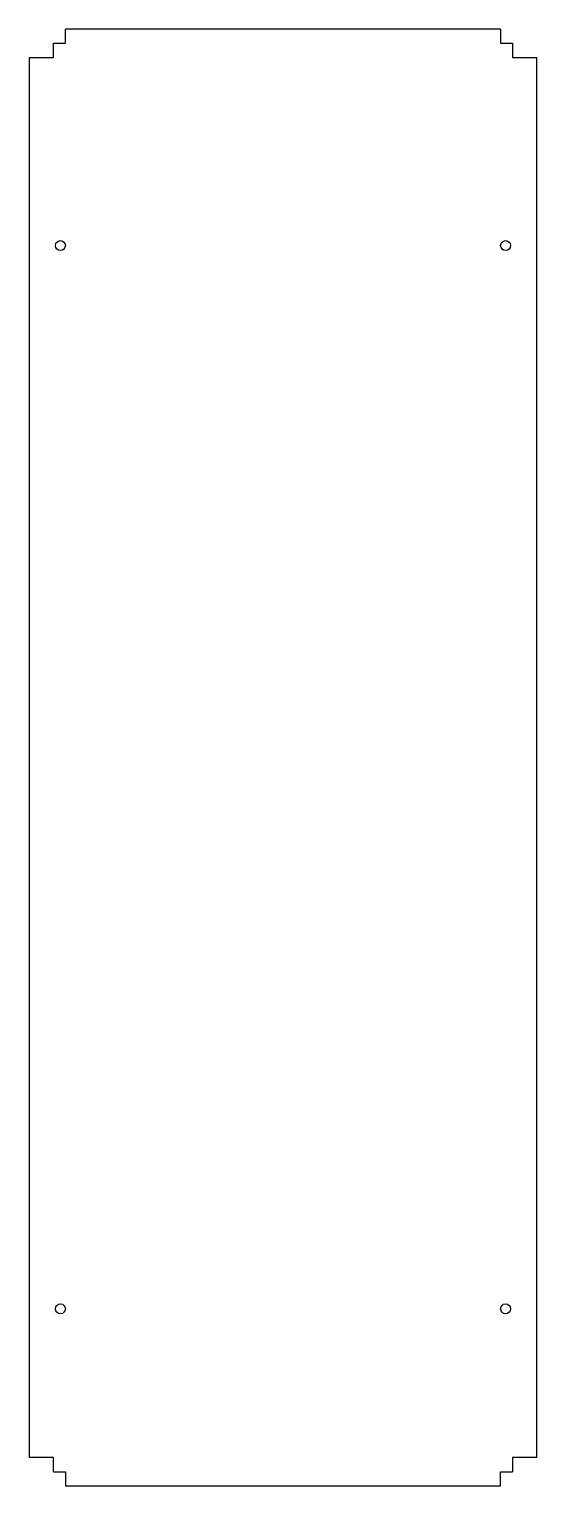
# Model space of a CAD drawing. Header units: inches. Extents: x -8.1 to 8.1, y -23.1 to 23.1.
import ezdxf

# ---------------------------------------------------------------- set-up
doc = ezdxf.new("R2010")
doc.units = ezdxf.units.IN
doc.header["$MEASUREMENT"] = 0

msp = doc.modelspace()

# ---------------------------------------------------------------- linework, layer by layer
at = {"color": 7, "linetype": 'Continuous', "lineweight": 25}
for p, q in [((6.905, 23.119), (-6.905, 23.119)), ((-6.905, 22.679), (-6.905, 23.119)), ((6.905, 23.119), (6.905, 22.679)), ((-7.282, 22.22), (-7.282, 22.679)), ((-7.282, 22.679), (-6.905, 22.679)), ((6.905, 22.679), (7.282, 22.679)), ((7.282, 22.679), (7.282, 22.22)), ((-8.054, 22.22), (-8.054, -22.22)), ((-8.054, 22.22), (-7.282, 22.22)), ((7.282, 22.22), (8.054, 22.22)), ((8.054, -22.22), (8.054, 22.22)), ((-7.282, -22.22), (-8.054, -22.22)), ((-7.282, -22.679), (-7.282, -22.22)), ((8.054, -22.22), (7.282, -22.22)), ((7.282, -22.22), (7.282, -22.679)), ((-7.282, -22.679), (-6.905, -22.679)), ((-6.905, -22.679), (-6.905, -23.119)), ((-6.905, -23.119), (6.905, -23.119)), ((6.905, -22.679), (7.282, -22.679)), ((6.905, -23.119), (6.905, -22.679))]:
    msp.add_line(p, q, dxfattribs=at)
for centre in [(-7.062, 16.25), (7.062, 16.25), (-7.062, -17.5), (7.062, -17.5)]:
    msp.add_circle(centre, 0.156, dxfattribs=at)

doc.saveas('drawing.dxf')
